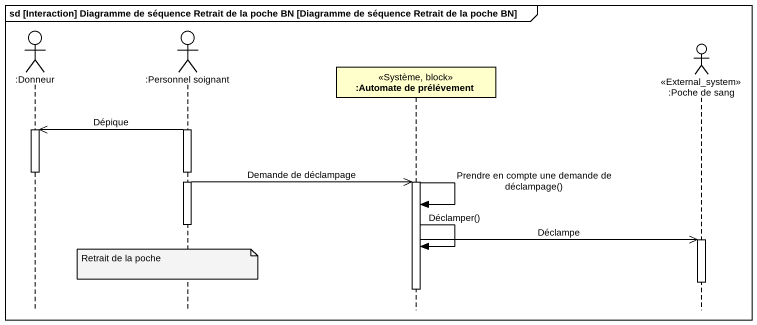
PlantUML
@startuml
mainframe sd [Interaction] Diagramme de séquence Retrait de la poche BN [Diagramme de séquence Retrait de la poche BN]
hide footbox
actor ":Donneur" as Donneur
actor ":Personnel soignant" as Personnel_soignant
participant ":Automate de prélévement" as Automate_de_prélévement <<Système, block>>
actor ":Poche de sang" as Poche_de_sang <<External_system>>

activate Personnel_soignant
Personnel_soignant ->> Donneur : Dépique
activate Donneur
deactivate Donneur
Personnel_soignant ->> Automate_de_prélévement : Demande de déclampage
activate Automate_de_prélévement
Automate_de_prélévement -> Automate_de_prélévement : Prendre en compte une demande de déclampage()
deactivate Personnel_soignant
Automate_de_prélévement ->> Poche_de_sang : Déclampe
activate Poche_de_sang
Automate_de_prélévement -> Automate_de_prélévement : Déclamper()
note over Personnel_soignant : Retrait de la poche
deactivate Poche_de_sang
deactivate Automate_de_prélévement
@enduml
